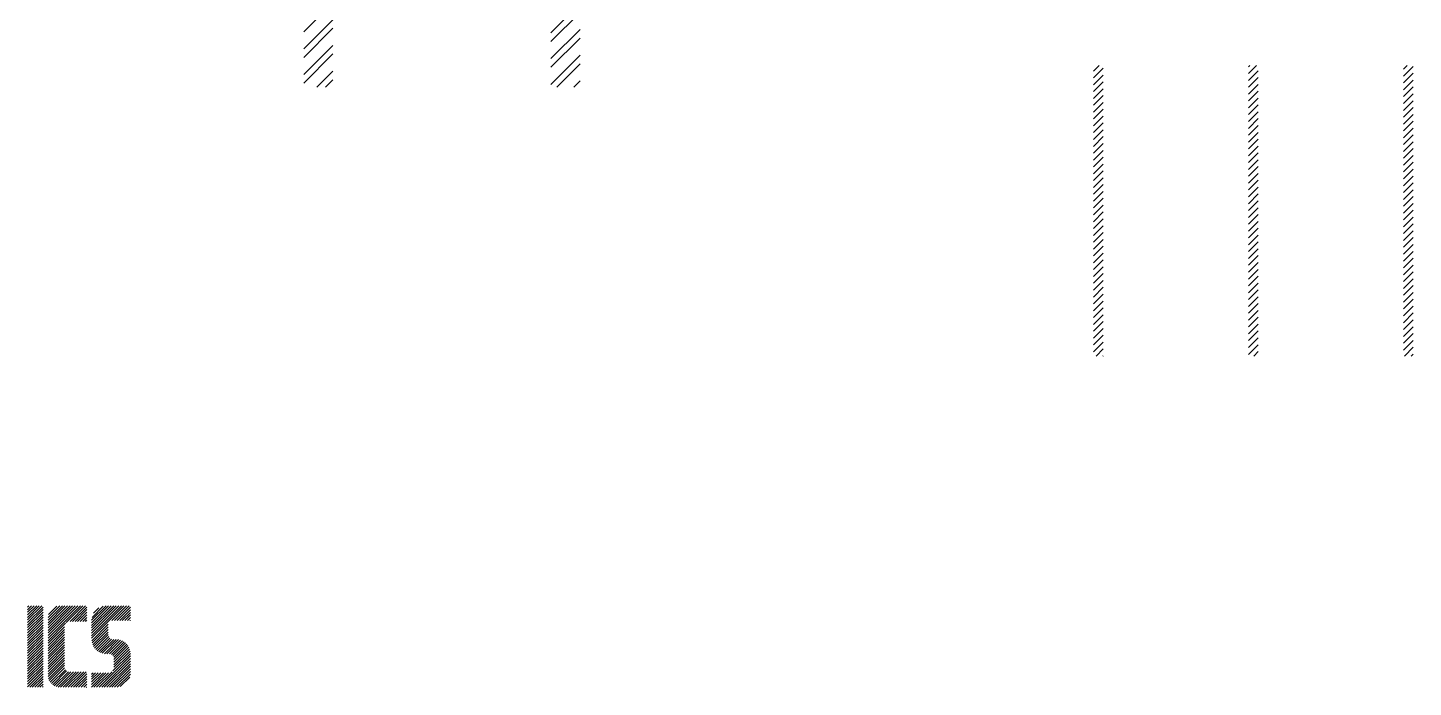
# Paper-space layout 'Layout1' of a CAD drawing. Extents: x -542 to 3071708, y -2912 to 2371007.
# Drawn here: x 19587 to 26737, y -568 to 2837 of the extents above; entities that cross this region are included whole.
import ezdxf

# ---------------------------------------------------------------- set-up
doc = ezdxf.new("R2010")
doc.units = 0
doc.header["$LTSCALE"] = 500
doc.layers.get('0').update_dxf_attribs({"linetype": 'CONTINUOUS'})
doc.layers.add('DIM', color=2, linetype='CONTINUOUS')

# ---------------------------------------------------------------- blocks, each defined once
blk = doc.blocks.new('*X')
at = {"color": 0}
for p, q in [((2738.59, 5743.8), (2888.59, 5893.8)), ((4013.59, 5737.17), (4163.59, 5887.17)), ((4013.59, 5692.97), (4163.59, 5842.97)), ((2738.59, 5655.41), (2888.59, 5805.41)), ((2738.59, 5611.21), (2888.59, 5761.21)), ((4013.59, 5604.58), (4163.59, 5754.58)), ((4013.59, 5560.39), (4163.59, 5710.39)), ((2738.59, 5522.83), (2888.59, 5672.83)), ((2738.59, 5478.63), (2888.59, 5628.63)), ((4013.59, 5472), (4163.59, 5622)), ((4043.7, 5457.91), (4163.59, 5577.81)), ((6813.59, 5540.8), (6841.81, 5569.01)), ((7613.59, 5527.63), (7654.98, 5569.01)), ((7613.59, 5562.98), (7619.62, 5569.01)), ((8413.59, 5549.81), (8432.8, 5569.01)), ((8413.59, 5514.45), (8463.59, 5564.45)), ((6813.59, 5505.45), (6863.59, 5555.45)), ((7613.59, 5492.27), (7663.59, 5542.27)), ((2806.26, 5457.91), (2888.59, 5540.24)), ((8413.59, 5479.1), (8463.59, 5529.1)), ((6813.59, 5470.09), (6863.59, 5520.09)), ((7613.59, 5456.92), (7663.59, 5506.92)), ((2850.45, 5457.91), (2888.59, 5496.05)), ((8413.59, 5443.74), (8463.59, 5493.74)), ((4132.08, 5457.91), (4163.59, 5489.42)), ((6813.59, 5434.73), (6863.59, 5484.73)), ((7613.59, 5421.56), (7663.59, 5471.56)), ((8413.59, 5408.39), (8463.59, 5458.39)), ((6813.59, 5399.38), (6863.59, 5449.38)), ((7613.59, 5386.21), (7663.59, 5436.21)), ((8413.59, 5373.03), (8463.59, 5423.03)), ((6813.59, 5364.02), (6863.59, 5414.02)), ((7613.59, 5350.85), (7663.59, 5400.85)), ((8413.59, 5337.68), (8463.59, 5387.68)), ((6813.59, 5328.67), (6863.59, 5378.67)), ((7613.59, 5315.5), (7663.59, 5365.5)), ((8413.59, 5302.32), (8463.59, 5352.32)), ((6813.59, 5293.31), (6863.59, 5343.31)), ((7613.59, 5280.14), (7663.59, 5330.14)), ((8413.59, 5266.97), (8463.59, 5316.97)), ((6813.59, 5257.96), (6863.59, 5307.96)), ((7613.59, 5244.78), (7663.59, 5294.78)), ((8413.59, 5231.61), (8463.59, 5281.61)), ((6813.59, 5222.6), (6863.59, 5272.6)), ((7613.59, 5209.43), (7663.59, 5259.43)), ((8413.59, 5196.26), (8463.59, 5246.26)), ((6813.59, 5187.25), (6863.59, 5237.25)), ((7613.59, 5174.07), (7663.59, 5224.07)), ((8413.59, 5160.9), (8463.59, 5210.9)), ((6813.59, 5151.89), (6863.59, 5201.89)), ((7613.59, 5138.72), (7663.59, 5188.72)), ((8413.59, 5125.55), (8463.59, 5175.55)), ((6813.59, 5116.54), (6863.59, 5166.54)), ((7613.59, 5103.36), (7663.59, 5153.36)), ((8413.59, 5090.19), (8463.59, 5140.19)), ((6813.59, 5081.18), (6863.59, 5131.18)), ((7613.59, 5068.01), (7663.59, 5118.01)), ((8413.59, 5054.84), (8463.59, 5104.84)), ((6813.59, 5045.83), (6863.59, 5095.83)), ((7613.59, 5032.65), (7663.59, 5082.65)), ((8413.59, 5019.48), (8463.59, 5069.48)), ((6813.59, 5010.47), (6863.59, 5060.47)), ((7613.59, 4997.3), (7663.59, 5047.3)), ((8413.59, 4984.12), (8463.59, 5034.12)), ((6813.59, 4975.11), (6863.59, 5025.11)), ((7613.59, 4961.94), (7663.59, 5011.94)), ((8413.59, 4948.77), (8463.59, 4998.77)), ((6813.59, 4939.76), (6863.59, 4989.76)), ((7613.59, 4926.59), (7663.59, 4976.59)), ((8413.59, 4913.41), (8463.59, 4963.41)), ((6813.59, 4904.4), (6863.59, 4954.4)), ((7613.59, 4891.23), (7663.59, 4941.23)), ((8413.59, 4878.06), (8463.59, 4928.06)), ((6813.59, 4869.05), (6863.59, 4919.05)), ((7613.59, 4855.88), (7663.59, 4905.88)), ((8413.59, 4842.7), (8463.59, 4892.7)), ((6813.59, 4833.69), (6863.59, 4883.69)), ((7613.59, 4820.52), (7663.59, 4870.52)), ((8413.59, 4807.35), (8463.59, 4857.35)), ((6813.59, 4798.34), (6863.59, 4848.34)), ((7613.59, 4785.17), (7663.59, 4835.17)), ((8413.59, 4771.99), (8463.59, 4821.99)), ((6813.59, 4762.98), (6863.59, 4812.98)), ((7613.59, 4749.81), (7663.59, 4799.81)), ((8413.59, 4736.64), (8463.59, 4786.64)), ((6813.59, 4727.63), (6863.59, 4777.63)), ((7613.59, 4714.45), (7663.59, 4764.45)), ((8413.59, 4701.28), (8463.59, 4751.28)), ((6813.59, 4692.27), (6863.59, 4742.27)), ((7613.59, 4679.1), (7663.59, 4729.1)), ((8413.59, 4665.93), (8463.59, 4715.93)), ((6813.59, 4656.92), (6863.59, 4706.92)), ((7613.59, 4643.74), (7663.59, 4693.74)), ((8413.59, 4630.57), (8463.59, 4680.57)), ((6813.59, 4621.56), (6863.59, 4671.56)), ((7613.59, 4608.39), (7663.59, 4658.39)), ((8413.59, 4595.22), (8463.59, 4645.22)), ((6813.59, 4586.21), (6863.59, 4636.21)), ((7613.59, 4573.03), (7663.59, 4623.03)), ((8413.59, 4559.86), (8463.59, 4609.86)), ((6813.59, 4550.85), (6863.59, 4600.85)), ((7613.59, 4537.68), (7663.59, 4587.68)), ((8413.59, 4524.51), (8463.59, 4574.51)), ((6813.59, 4515.5), (6863.59, 4565.5)), ((7613.59, 4502.32), (7663.59, 4552.32)), ((8413.59, 4489.15), (8463.59, 4539.15)), ((6813.59, 4480.14), (6863.59, 4530.14)), ((7613.59, 4466.97), (7663.59, 4516.97)), ((8413.59, 4453.79), (8463.59, 4503.79)), ((6813.59, 4444.78), (6863.59, 4494.78)), ((7613.59, 4431.61), (7663.59, 4481.61)), ((8413.59, 4418.44), (8463.59, 4468.44)), ((6813.59, 4409.43), (6863.59, 4459.43)), ((7613.59, 4396.26), (7663.59, 4446.26)), ((8413.59, 4383.08), (8463.59, 4433.08)), ((6813.59, 4374.07), (6863.59, 4424.07)), ((7613.59, 4360.9), (7663.59, 4410.9)), ((8413.59, 4347.73), (8463.59, 4397.73)), ((6813.59, 4338.72), (6863.59, 4388.72)), ((7613.59, 4325.55), (7663.59, 4375.55)), ((8413.59, 4312.37), (8463.59, 4362.37)), ((6813.59, 4303.36), (6863.59, 4353.36)), ((7613.59, 4290.19), (7663.59, 4340.19)), ((8413.59, 4277.02), (8463.59, 4327.02)), ((6813.59, 4268.01), (6863.59, 4318.01)), ((7613.59, 4254.84), (7663.59, 4304.84)), ((8413.59, 4241.66), (8463.59, 4291.66)), ((6813.59, 4232.65), (6863.59, 4282.65)), ((7613.59, 4219.48), (7663.59, 4269.48)), ((8413.59, 4206.31), (8463.59, 4256.31)), ((6813.59, 4197.3), (6863.59, 4247.3)), ((7613.59, 4184.12), (7663.59, 4234.12)), ((8413.59, 4170.95), (8463.59, 4220.95)), ((6813.59, 4161.94), (6863.59, 4211.94)), ((7613.59, 4148.77), (7663.59, 4198.77)), ((8413.59, 4135.6), (8463.59, 4185.6)), ((6813.59, 4126.59), (6863.59, 4176.59)), ((7613.59, 4113.41), (7663.59, 4163.41)), ((8413.59, 4100.24), (8463.59, 4150.24)), ((6813.59, 4091.23), (6863.59, 4141.23)), ((7613.59, 4078.06), (7663.59, 4128.06)), ((8417.72, 4069.01), (8463.59, 4114.89)), ((6826.73, 4069.01), (6863.59, 4105.88)), ((7639.9, 4069.01), (7663.59, 4092.7)), ((8453.08, 4069.01), (8463.59, 4079.53)), ((6862.08, 4069.01), (6863.59, 4070.52)), ((391.73, 22.89), (391.86, 23.02)), ((391.73, 22.62), (392.13, 23.02)), ((391.73, 22.36), (392.39, 23.02)), ((391.73, 22.09), (392.66, 23.02)), ((391.73, 21.83), (392.92, 23.02)), ((391.73, 21.56), (393.19, 23.02)), ((391.73, 21.3), (393.33, 22.9)), ((393.83, 21.54), (395.31, 23.02)), ((393.83, 21.28), (395.58, 23.02)), ((393.83, 21.01), (395.84, 23.02)), ((393.83, 20.75), (396.11, 23.02)), ((393.83, 20.48), (396.37, 23.02)), ((393.83, 20.22), (396.64, 23.02)), ((393.83, 19.95), (396.9, 23.02)), ((393.83, 19.69), (397.17, 23.02)), ((393.84, 21.81), (395.04, 23.02)), ((393.89, 22.13), (394.73, 22.97)), ((395.72, 21.31), (397.43, 23.02)), ((396.1, 21.42), (397.7, 23.02)), ((396.36, 21.42), (397.83, 22.89)), ((398.33, 21.54), (399.82, 23.02)), ((398.33, 21.27), (400.08, 23.02)), ((398.33, 21), (400.35, 23.02)), ((398.33, 20.74), (400.61, 23.02)), ((398.33, 20.47), (400.88, 23.02)), ((398.33, 20.21), (401.14, 23.02)), ((398.33, 19.94), (401.41, 23.02)), ((398.33, 19.68), (401.67, 23.02)), ((398.37, 21.83), (399.52, 22.99)), ((400.43, 21.51), (401.94, 23.02)), ((400.7, 21.52), (402.2, 23.02)), ((400.97, 21.52), (402.33, 22.88)), ((391.73, 21.03), (393.33, 22.63)), ((391.73, 20.77), (393.33, 22.37)), ((391.73, 20.5), (393.33, 22.1)), ((391.73, 20.24), (393.33, 21.84)), ((391.73, 19.97), (393.33, 21.57)), ((396.63, 21.42), (397.83, 22.63)), ((396.89, 21.42), (397.83, 22.36)), ((397.16, 21.42), (397.83, 22.1)), ((397.42, 21.42), (397.83, 21.83)), ((397.69, 21.42), (397.83, 21.57)), ((398.53, 22.26), (399.09, 22.82)), ((401.23, 21.52), (402.33, 22.62)), ((401.5, 21.52), (402.33, 22.35)), ((401.77, 21.52), (402.33, 22.09)), ((402.03, 21.52), (402.33, 21.82)), ((402.3, 21.52), (402.33, 21.56)), ((391.73, 19.71), (393.33, 21.31)), ((391.73, 19.44), (393.33, 21.04)), ((391.73, 19.18), (393.33, 20.78)), ((391.73, 18.91), (393.33, 20.51)), ((391.73, 18.65), (393.33, 20.25)), ((393.83, 19.42), (395.65, 21.23)), ((393.83, 19.16), (395.53, 20.86)), ((393.83, 18.89), (395.53, 20.59)), ((393.83, 18.63), (395.53, 20.33)), ((393.83, 18.36), (395.53, 20.06)), ((398.34, 19.42), (400.05, 21.13)), ((398.38, 19.19), (400.03, 20.85)), ((398.45, 19), (400.03, 20.58)), ((398.53, 18.82), (400.03, 20.32)), ((398.64, 18.66), (400.03, 20.05)), ((391.73, 18.38), (393.33, 19.98)), ((391.73, 18.12), (393.33, 19.72)), ((391.73, 17.85), (393.33, 19.45)), ((391.73, 17.59), (393.33, 19.19)), ((391.73, 17.32), (393.33, 18.92)), ((391.73, 17.06), (393.33, 18.66)), ((393.83, 18.1), (395.53, 19.8)), ((393.83, 17.83), (395.53, 19.53)), ((393.83, 17.57), (395.53, 19.27)), ((393.83, 17.3), (395.53, 19)), ((393.83, 17.04), (395.53, 18.74)), ((398.76, 18.52), (400.09, 19.84)), ((398.9, 18.39), (400.2, 19.69)), ((399.06, 18.28), (400.37, 19.59)), ((399.23, 18.19), (400.61, 19.56)), ((399.43, 18.12), (400.87, 19.56)), ((399.65, 18.08), (401.11, 19.54)), ((399.9, 18.06), (401.32, 19.48)), ((400.17, 18.06), (401.51, 19.41)), ((400.37, 18), (401.68, 19.31)), ((400.52, 17.89), (401.82, 19.19)), ((400.61, 17.71), (401.96, 19.06)), ((400.63, 17.47), (402.07, 18.91)), ((400.63, 17.21), (402.17, 18.74)), ((391.73, 16.79), (393.33, 18.39)), ((391.73, 16.53), (393.33, 18.13)), ((391.73, 16.26), (393.33, 17.86)), ((391.73, 16), (393.33, 17.6)), ((391.73, 15.73), (393.33, 17.33)), ((393.83, 16.77), (395.53, 18.47)), ((393.83, 16.5), (395.53, 18.2)), ((393.83, 16.24), (395.53, 17.94)), ((393.83, 15.97), (395.53, 17.67)), ((393.84, 15.72), (395.53, 17.41)), ((399.1, 14.61), (402.33, 17.85)), ((399.37, 14.61), (402.33, 17.58)), ((399.63, 14.61), (402.33, 17.32)), ((400.53, 16.31), (402.33, 18.11)), ((400.63, 16.94), (402.25, 18.56)), ((400.63, 16.68), (402.31, 18.35)), ((391.73, 15.47), (393.33, 17.07)), ((391.73, 15.2), (393.33, 16.8)), ((391.73, 14.94), (393.33, 16.54)), ((391.73, 14.67), (393.33, 16.27)), ((391.94, 14.61), (393.33, 16)), ((392.21, 14.61), (393.33, 15.74)), ((393.89, 15.5), (395.53, 17.14)), ((393.96, 15.31), (395.53, 16.88)), ((394.06, 15.14), (395.54, 16.62)), ((394.18, 15), (395.62, 16.43)), ((394.32, 14.87), (395.75, 16.3)), ((394.48, 14.77), (395.94, 16.22)), ((394.67, 14.68), (396.19, 16.21)), ((394.88, 14.63), (396.46, 16.21)), ((395.12, 14.61), (396.72, 16.21)), ((395.39, 14.61), (396.99, 16.21)), ((395.65, 14.61), (397.25, 16.21)), ((395.92, 14.61), (397.52, 16.21)), ((396.18, 14.61), (397.78, 16.21)), ((396.45, 14.61), (397.83, 16)), ((396.71, 14.61), (397.83, 15.73)), ((398.33, 15.97), (398.48, 16.11)), ((398.33, 15.7), (398.74, 16.11)), ((398.33, 15.44), (399.01, 16.11)), ((398.33, 15.17), (399.27, 16.11)), ((398.33, 14.91), (399.54, 16.11)), ((398.33, 14.64), (399.8, 16.11)), ((398.57, 14.61), (400.07, 16.11)), ((398.84, 14.61), (400.44, 16.21)), ((399.9, 14.61), (402.33, 17.05)), ((400.16, 14.61), (402.33, 16.78)), ((400.43, 14.61), (402.33, 16.52)), ((400.69, 14.61), (402.33, 16.25)), ((400.96, 14.62), (402.33, 15.98)), ((392.47, 14.61), (393.33, 15.47)), ((392.74, 14.61), (393.33, 15.21)), ((393, 14.61), (393.33, 14.94)), ((393.27, 14.61), (393.33, 14.68)), ((396.98, 14.61), (397.83, 15.47)), ((397.24, 14.61), (397.83, 15.2)), ((397.51, 14.61), (397.83, 14.94)), ((397.77, 14.61), (397.83, 14.67)), ((401.29, 14.68), (402.26, 15.65))]:
    blk.add_line(p, q, dxfattribs=at)

psp = doc.layouts.get("Layout1")

# ---------------------------------------------------------------- block references
at = {"color": 0, "xscale": 50, "yscale": 50, "zscale": 50}
psp.add_blockref('*X', (0, -1298.2), dxfattribs=at)
at = {"layer": 'DIM', "color": 0}
psp.add_blockref('*X', (18273.2, -2927), dxfattribs=at)

doc.saveas('drawing.dxf')
